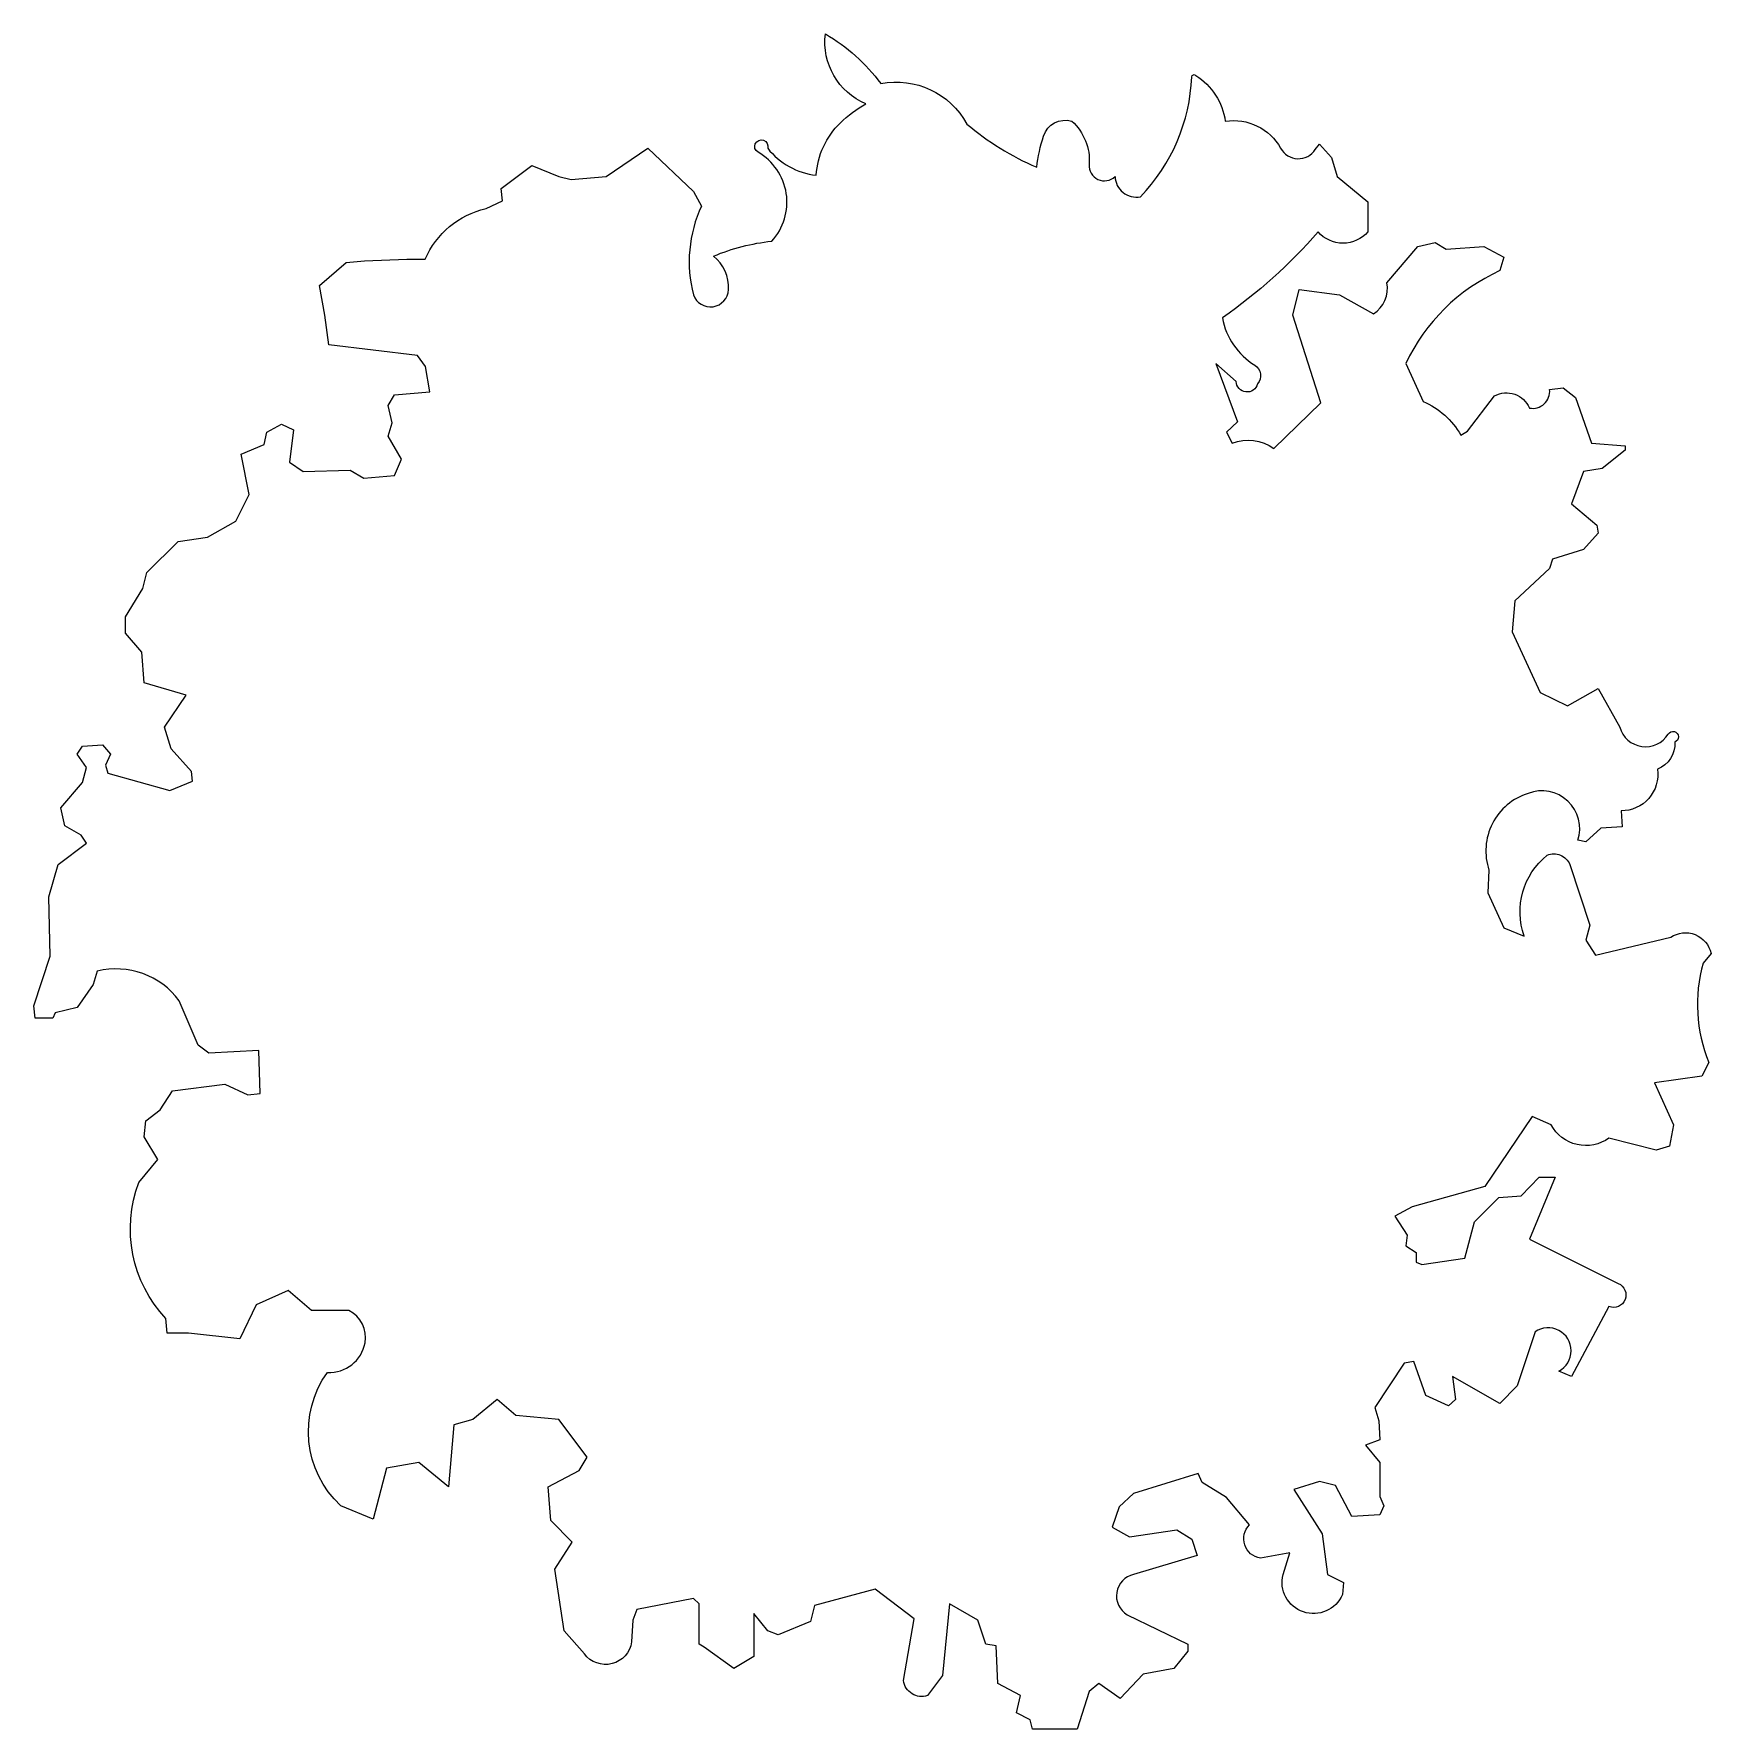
# Model space of a CAD drawing. Extents: x -65 to 116, y -35 to 21.
# Drawn here: x 34.16 to 38.313, y -15.418 to -11.222 of the extents above; entities that cross this region are included whole.
import ezdxf

# ---------------------------------------------------------------- set-up
doc = ezdxf.new("R2010")
doc.units = 0
doc.header["$LTSCALE"] = 100
doc.header["$MEASUREMENT"] = 0
doc.layers.add('P-ARVORE', color=2, linetype='CONTINUOUS')

# ---------------------------------------------------------------- blocks, each defined once
blk = doc.blocks.new('P-1519')
at = {"layer": 'P-ARVORE'}
blk.add_lwpolyline([(-1.3427, 1.4679), (-1.2383, 1.4721), (-1.1923, 1.4721, -0.241267), (-1.0419, 1.5973), (-1.0014, 1.6168), (-1.0044, 1.6468), (-0.9284, 1.7038), (-0.8614, 1.6768), (-0.8314, 1.6698), (-0.8314, 1.6698), (-0.7444, 1.6768), (-0.6414, 1.7468), (-0.5284, 1.6398), (-0.5284, 1.6398), (-0.5084, 1.6038, 0.173621), (-0.5284, 1.3838, 0.819804), (-0.4414, 1.3968, 0.238583), (-0.4784, 1.4798, -0.071987), (-0.3344, 1.5168, 0.4819), (-0.3684, 1.7368, -2.033354), (-0.3444, 1.7468, 0.200291), (-0.2244, 1.6798, -0.184711), (-0.1644, 1.8098, -0.06616), (-0.1014, 1.8568, -0.3357), (-0.2014, 2.0298, -0.100882), (-0.0644, 1.9068, -0.328139), (0.1486, 1.8068, 0.072455), (0.3216, 1.6998, -0.04539), (0.3386, 1.7768, -0.409035), (0.4086, 1.8138, -0.231707), (0.4516, 1.7068, 0.688344), (0.5156, 1.6768, 0.463342), (0.5786, 1.6268, 0.184456), (0.7056, 1.9238, -0.713964), (0.7156, 1.9268, -0.221181), (0.7886, 1.8138, -0.314247), (0.9256, 1.7468, 0.565236), (1.0116, 1.7438), (1.0216, 1.7568), (1.0516, 1.7238), (1.0656, 1.6768), (1.1416, 1.6138), (1.1416, 1.5398, -0.457949), (1.0186, 1.5398, -0.060847), (0.7816, 1.3268, 0.212505), (0.8616, 1.2098, -0.463173), (0.8686, 1.1638, -0.876877), (0.8156, 1.1698), (0.7656, 1.2138), (0.8186, 1.0698), (0.7916, 1.0438), (0.8056, 1.0168, -0.248601), (0.9086, 1.0038), (1.0256, 1.1168), (0.9556, 1.3338), (0.9716, 1.3968), (1.0716, 1.3838), (1.1556, 1.3368, 0.31059), (1.1886, 1.4138), (1.2656, 1.5038), (1.3086, 1.5138), (1.3356, 1.4968), (1.4286, 1.5038), (1.4786, 1.4768), (1.4686, 1.4438, 0.178742), (1.2356, 1.2138), (1.2786, 1.1198, -0.164562), (1.3716, 1.0368), (1.3886, 1.0468), (1.4556, 1.1338, -0.443973), (1.5416, 1.1038, 0.51332), (1.5916, 1.1498), (1.6256, 1.1538), (1.6556, 1.1298), (1.6956, 1.0168), (1.7786, 1.0098), (1.7786, 0.9998), (1.7216, 0.9538), (1.6756, 0.9468), (1.6456, 0.8668), (1.7086, 0.8138), (1.7116, 0.7938), (1.6756, 0.7538), (1.5986, 0.7298), (1.5916, 0.7068), (1.5056, 0.6268), (1.4986, 0.5498), (1.5686, 0.3998), (1.6356, 0.3668), (1.7116, 0.4098), (1.7656, 0.3138, 0.65472), (1.8856, 0.2968, -1.420327), (1.9016, 0.2768, -0.331438), (1.8586, 0.2098, -0.460688), (1.7686, 0.1068), (1.7716, 0.0668), (1.7186, 0.0638), (1.6816, 0.0298), (1.6616, 0.0338, 0.634345), (1.5386, 0.1498, 0.42075), (1.4416, -0.0402), (1.4386, -0.0962), (1.4786, -0.1832), (1.5286, -0.2032, -0.317469), (1.5856, -0.0032, -0.414214), (1.6416, -0.0262), (1.6916, -0.1762), (1.6816, -0.2132), (1.7056, -0.2502), (1.8916, -0.2062, -0.529528), (1.9916, -0.2462), (1.9716, -0.2702, 0.163749), (1.9856, -0.5162), (1.9686, -0.5502), (1.8516, -0.5662), (1.8986, -0.6702), (1.8886, -0.7232), (1.8556, -0.7332), (1.7386, -0.7032, -0.454874), (1.5956, -0.6702), (1.5486, -0.6502), (1.4316, -0.8232), (1.2516, -0.8732), (1.2086, -0.8962), (1.2386, -0.9432), (1.2356, -0.9702), (1.2616, -0.9862), (1.2616, -1.0102), (1.2756, -1.0162), (1.3816, -1.0002), (1.4056, -0.9102), (1.4656, -0.8502), (1.5216, -0.8462), (1.5656, -0.8002), (1.6056, -0.8002), (1.5416, -0.9532), (1.7616, -1.0632, -0.998765), (1.7386, -1.1202), (1.6456, -1.2932), (1.6146, -1.2802, 1.066056), (1.5556, -1.1832), (1.5116, -1.3162), (1.4686, -1.3602), (1.3516, -1.2932), (1.3586, -1.3502), (1.3416, -1.3662), (1.2856, -1.3402), (1.2556, -1.2562), (1.2316, -1.2602), (1.1586, -1.3702), (1.1686, -1.4032), (1.1716, -1.4502), (1.1356, -1.4632), (1.1716, -1.5062), (1.1716, -1.5902), (1.1816, -1.6132), (1.1716, -1.6362), (1.1016, -1.6402), (1.0616, -1.5632), (1.0216, -1.5532), (0.9586, -1.5732), (1.0286, -1.6832), (1.0416, -1.7832), (1.0816, -1.8032), (1.0786, -1.8332, -0.924966), (0.9316, -1.7832), (0.9486, -1.7302), (0.8756, -1.7432, -0.613567), (0.8486, -1.6602), (0.7916, -1.5932), (0.7316, -1.5562), (0.7216, -1.5332), (0.5616, -1.5832), (0.5256, -1.6162), (0.5086, -1.6662), (0.5516, -1.6902), (0.6686, -1.6732), (0.7056, -1.6962), (0.7186, -1.7362), (0.5616, -1.7832, 0.675596), (0.5456, -1.8832), (0.6956, -1.9562), (0.6956, -1.9732), (0.6616, -2.0162), (0.5856, -2.0302), (0.5286, -2.0902), (0.4756, -2.0532), (0.4516, -2.0732), (0.4216, -2.1662), (0.3116, -2.1662), (0.3056, -2.1432), (0.2716, -2.1262), (0.2816, -2.0832), (0.2256, -2.0532), (0.2216, -1.9602), (0.1956, -1.9562), (0.1756, -1.8962), (0.1056, -1.8562), (0.0886, -2.0332), (0.0516, -2.0832, -0.466507), (-0.0084, -2.0462), (0.0186, -1.8932), (-0.0784, -1.8202), (-0.2284, -1.8602), (-0.2384, -1.9002), (-0.3184, -1.9332), (-0.3444, -1.9232), (-0.3784, -1.8802), (-0.3784, -1.9862), (-0.4284, -2.0162), (-0.5014, -1.9632), (-0.5144, -1.9562), (-0.5144, -1.8562), (-0.5284, -1.8432), (-0.6684, -1.8702), (-0.6784, -1.8962), (-0.6814, -1.9502, -0.666205), (-0.7984, -1.9802), (-0.8484, -1.9232), (-0.8714, -1.7702), (-0.8284, -1.7032), (-0.8814, -1.6502), (-0.8884, -1.5662), (-0.8114, -1.5262), (-0.7914, -1.4932), (-0.8614, -1.4002), (-0.9684, -1.3902), (-1.0144, -1.3502), (-1.0744, -1.4002), (-1.1214, -1.4132), (-1.1344, -1.5662), (-1.2084, -1.5062), (-1.2884, -1.5202), (-1.3214, -1.6462), (-1.4014, -1.6132, -0.377852), (-1.4344, -1.2832, 0.377569), (-1.3414, -1.2102, 0.335227), (-1.3814, -1.1302), (-1.3814, -1.1302), (-1.4744, -1.1302), (-1.5314, -1.0802), (-1.6114, -1.1162), (-1.6114, -1.1162), (-1.6514, -1.2002), (-1.7784, -1.1862), (-1.8314, -1.1862), (-1.8344, -1.1502, -0.287376), (-1.9014, -0.8132), (-1.8544, -0.7562), (-1.8884, -0.7002), (-1.8844, -0.6602), (-1.8484, -0.6332), (-1.8184, -0.5862), (-1.6884, -0.5702), (-1.6314, -0.5962), (-1.6014, -0.5932), (-1.6044, -0.4862), (-1.7284, -0.4932), (-1.7544, -0.4732), (-1.8014, -0.3632, 0.302168), (-2.0044, -0.2902), (-2.0144, -0.3232), (-2.0544, -0.3802), (-2.1084, -0.3932), (-2.1144, -0.4062), (-2.1584, -0.4062), (-2.1614, -0.3762), (-2.1214, -0.2532), (-2.1244, -0.1062), (-2.1014, -0.0262), (-2.0314, 0.0268), (-2.0444, 0.0468), (-2.0844, 0.0698), (-2.0944, 0.1138), (-2.0414, 0.1768), (-2.0314, 0.2138), (-2.0544, 0.2468), (-2.0414, 0.2668), (-1.9914, 0.2698), (-1.9714, 0.2468), (-1.9844, 0.2198), (-1.9784, 0.1998), (-1.8244, 0.1568), (-1.7684, 0.1798), (-1.7714, 0.2038), (-1.8214, 0.2598), (-1.8384, 0.3138), (-1.7844, 0.3928), (-1.8884, 0.4238), (-1.8944, 0.4998), (-1.9344, 0.5468), (-1.9344, 0.5868), (-1.8914, 0.6568), (-1.8814, 0.6968), (-1.8044, 0.7738), (-1.7314, 0.7838), (-1.6614, 0.8238), (-1.6284, 0.8898), (-1.6484, 0.9898), (-1.5914, 1.0138), (-1.5844, 1.0438), (-1.5484, 1.0638), (-1.5184, 1.0498), (-1.5284, 0.9698), (-1.4944, 0.9468), (-1.3784, 0.9498), (-1.3784, 0.9498), (-1.3444, 0.9298), (-1.2684, 0.9368), (-1.2514, 0.9768), (-1.2844, 1.0338), (-1.2744, 1.0668), (-1.2844, 1.1098), (-1.2684, 1.1368), (-1.1814, 1.1438), (-1.1914, 1.2068), (-1.2114, 1.2338), (-1.4314, 1.2598), (-1.4414, 1.3338), (-1.4544, 1.4068), (-1.3884, 1.4638)], format="xyb", close=True, dxfattribs=at)

msp = doc.modelspace()

# ---------------------------------------------------------------- block references
at = {"layer": 'P-ARVORE', "linetype": 'CONTINUOUS'}
msp.add_blockref('P-1519', (36.321, -13.2516), dxfattribs=at)

doc.saveas('drawing.dxf')
